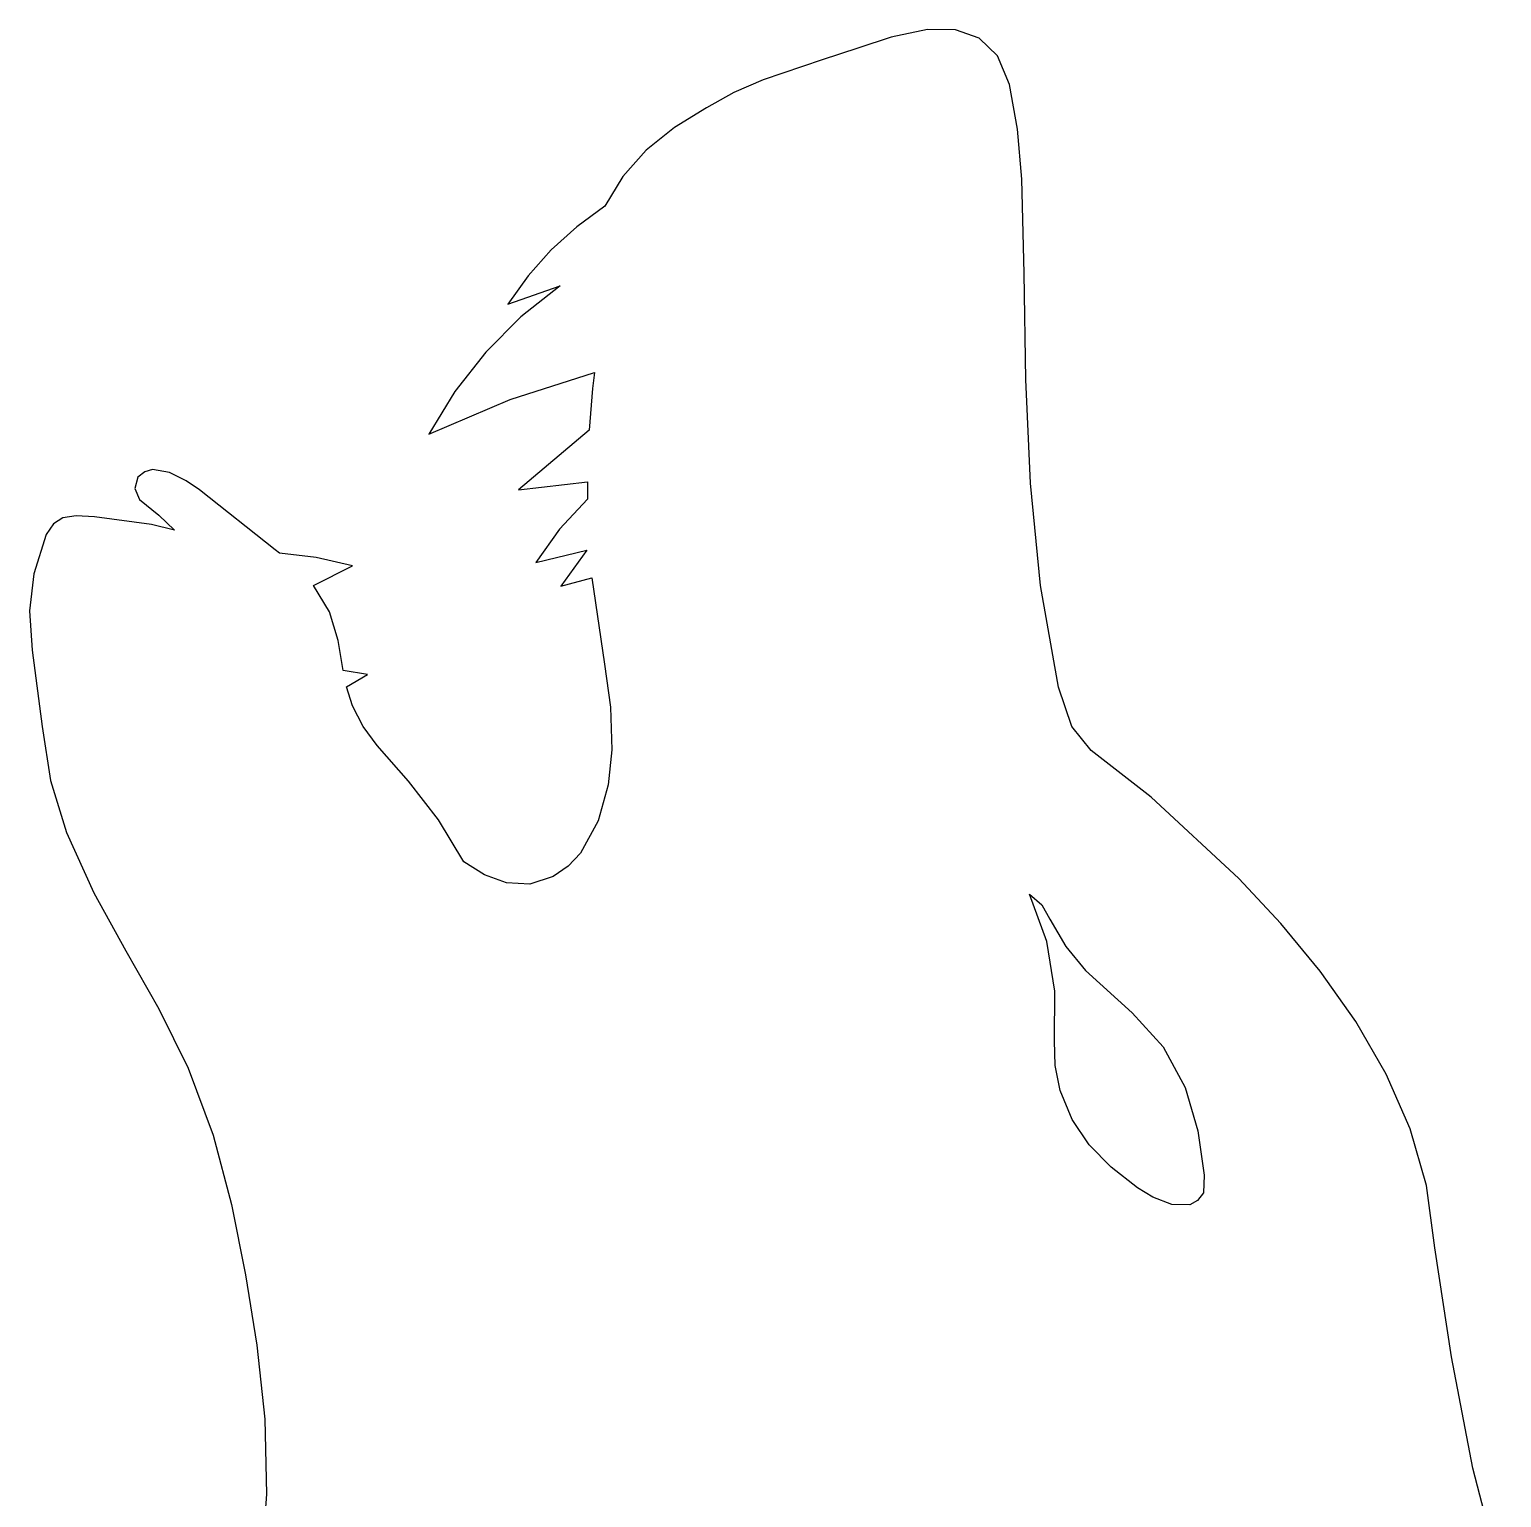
# Model space of a CAD drawing. Extents: x 0 to 151, y 0 to 357.
# Drawn here: x 39.5 to 112.3, y 284.8 to 357.5 of the extents above; entities that cross this region are included whole.
import ezdxf

# ---------------------------------------------------------------- set-up
doc = ezdxf.new("R2010")
doc.units = 0

msp = doc.modelspace()

# ---------------------------------------------------------------- linework, layer by layer
at = {"layer": 'Layer 1'}
for p, q in [((82.123622, 357.065798), (80.4798, 356.521692)), ((83.9237, 357.455), (82.123622, 357.065798)), ((85.306757, 357.442851), (83.9237, 357.455)), ((86.477083, 357.030811), (85.306757, 357.442851)), ((87.387433, 356.148236), (86.477083, 357.030811)), ((80.4798, 356.521692), (78.71254, 355.957604)), ((87.990563, 354.724486), (87.387433, 356.148236)), ((78.71254, 355.957604), (75.793386, 354.963311)), ((75.793386, 354.963311), (74.352455, 354.332257)), ((88.382566, 352.518265), (87.990563, 354.724486)), ((74.352455, 354.332257), (73.00165, 353.568084)), ((73.00165, 353.568084), (71.40402, 352.609475)), ((71.40402, 352.609475), (70.0084, 351.477244)), ((88.596694, 350.039167), (88.382566, 352.518265)), ((70.0084, 351.477244), (68.851663, 350.174651)), ((68.851663, 350.174651), (67.97068, 348.704954)), ((88.715792, 345.382296), (88.596694, 350.039167)), ((67.97068, 348.704954), (66.58339, 347.691012)), ((66.58339, 347.691012), (65.314119, 346.539788)), ((65.314119, 346.539788), (64.172964, 345.261456)), ((64.172964, 345.261456), (63.17002, 343.866194)), ((88.788772, 340.126967), (88.715792, 345.382296)), ((63.17002, 343.866194), (65.7593, 344.762695)), ((65.7593, 344.762695), (63.818701, 343.22486)), ((63.818701, 343.22486), (62.077446, 341.476385)), ((62.077446, 341.476385), (60.552468, 339.536391)), ((63.286285, 339.13761), (67.44932, 340.48332)), ((67.44932, 340.48332), (67.357335, 339.686441)), ((89.01598, 334.998442), (88.788772, 340.126967)), ((60.552468, 339.536391), (59.2607, 337.424)), ((67.357335, 339.686441), (67.184008, 337.624101)), ((59.2607, 337.424), (63.286285, 339.13761)), ((67.184008, 337.624101), (63.693768, 334.669121)), ((44.873099, 335.304773), (44.72193, 334.737106)), ((45.206252, 335.568149), (44.873099, 335.304773)), ((45.588435, 335.674753), (45.206252, 335.568149)), ((46.428936, 335.535335), (45.588435, 335.674753)), ((47.252704, 335.121895), (46.428936, 335.535335)), ((47.917839, 334.66981), (47.252704, 335.121895)), ((63.693768, 334.669121), (67.106778, 335.068118)), ((67.106778, 335.068118), (67.111926, 334.209373)), ((89.51483, 329.94057), (89.01598, 334.998442)), ((44.72193, 334.737106), (44.955816, 334.198223)), ((51.652109, 331.70771), (47.917839, 334.66981)), ((44.955816, 334.198223), (45.90586, 333.422536)), ((67.111926, 334.209373), (65.726812, 332.726363)), ((40.688734, 332.989859), (40.334484, 332.458042)), ((41.160623, 333.285152), (40.688734, 332.989859)), ((41.815664, 333.386782), (41.160623, 333.285152)), ((42.719371, 333.337613), (41.815664, 333.386782)), ((45.534832, 332.958329), (42.719371, 333.337613)), ((46.671932, 332.671995), (45.534832, 332.958329)), ((45.90586, 333.422536), (46.671932, 332.671995)), ((40.334484, 332.458042), (39.716852, 330.513379)), ((65.726812, 332.726363), (64.555596, 331.069223)), ((51.869369, 331.533096), (51.652109, 331.70771)), ((53.694003, 331.321788), (51.869369, 331.533096)), ((64.555596, 331.069223), (67.070736, 331.688226)), ((67.070736, 331.688226), (65.793256, 329.903636)), ((53.546709, 329.934701), (55.485229, 330.91503)), ((55.485229, 330.91503), (53.694003, 331.321788)), ((39.716852, 330.513379), (39.503501, 328.686039)), ((54.345733, 328.633631), (53.546709, 329.934701)), ((65.793256, 329.903636), (67.314766, 330.311388)), ((67.314766, 330.311388), (67.956893, 326.047554)), ((90.402732, 324.897196), (89.51483, 329.94057)), ((39.503501, 328.686039), (39.637697, 326.741793)), ((54.768929, 327.207561), (54.345733, 328.633631)), ((55.023255, 325.732451), (54.768929, 327.207561)), ((39.637697, 326.741793), (40.139017, 322.954059)), ((56.231725, 325.527631), (55.023255, 325.732451)), ((55.191075, 324.925533), (56.231725, 325.527631)), ((67.956893, 326.047554), (68.240937, 323.910438)), ((55.482816, 323.980295), (55.191075, 324.925533)), ((91.071857, 322.961016), (90.402732, 324.897196)), ((56.017267, 322.961086), (55.482816, 323.980295)), ((68.240937, 323.910438), (68.315606, 321.795758)), ((40.139017, 322.954059), (40.552179, 320.292977)), ((56.704689, 322.023403), (56.017267, 322.961086)), ((92.01854, 321.764951), (91.071857, 322.961016)), ((58.257086, 320.251085), (56.704689, 322.023403)), ((68.315606, 321.795758), (68.13072, 320.070461)), ((94.990942, 319.467576), (92.01854, 321.764951)), ((40.552179, 320.292977), (41.338927, 317.717499)), ((59.73431, 318.331572), (58.257086, 320.251085)), ((68.13072, 320.070461), (67.638639, 318.284661)), ((99.322319, 315.433979), (94.990942, 319.467576)), ((60.989846, 316.260255), (59.73431, 318.331572)), ((67.638639, 318.284661), (66.757921, 316.688238)), ((41.338927, 317.717499), (42.685866, 314.72886)), ((62.012301, 315.61874), (60.989846, 316.260255)), ((66.757921, 316.688238), (66.146373, 316.039133)), ((63.108126, 315.222488), (62.012301, 315.61874)), ((65.407126, 315.531078), (64.249131, 315.162825)), ((66.146373, 316.039133), (65.407126, 315.531078)), ((101.407101, 313.203821), (99.322319, 315.433979)), ((42.685866, 314.72886), (44.27507, 311.851967)), ((64.249131, 315.162825), (63.108126, 315.222488)), ((89.83111, 312.323906), (88.977288, 314.661802)), ((88.977288, 314.661802), (89.584893, 314.128159)), ((89.584893, 314.128159), (89.9843, 313.425)), ((89.9843, 313.425), (90.767359, 312.067154)), ((89.9843, 313.425), (89.9843, 313.425)), ((103.357757, 310.842485), (101.407101, 313.203821)), ((44.27507, 311.851967), (45.901922, 308.991915)), ((90.222498, 309.865942), (89.83111, 312.323906)), ((90.767359, 312.067154), (91.743447, 310.891507)), ((91.743447, 310.891507), (94.05527, 308.78565)), ((105.114141, 308.358266), (103.357757, 310.842485)), ((90.204308, 307.400673), (90.222498, 309.865942)), ((45.901922, 308.991915), (47.361807, 306.053799)), ((94.05527, 308.78565), (95.592335, 307.100864)), ((106.616112, 305.759461), (105.114141, 308.358266)), ((90.245666, 306.182561), (90.204308, 307.400673)), ((95.592335, 307.100864), (96.68093, 305.09686)), ((47.361807, 306.053799), (48.584084, 302.741581)), ((90.486779, 304.941202), (90.245666, 306.182561)), ((107.803527, 303.054366), (106.616112, 305.759461)), ((91.083984, 303.506287), (90.486779, 304.941202)), ((96.68093, 305.09686), (97.30418, 302.9537)), ((91.931401, 302.255865), (91.083984, 303.506287)), ((97.30418, 302.9537), (97.619301, 300.76041)), ((108.616242, 300.251276), (107.803527, 303.054366)), ((48.584084, 302.741581), (49.499615, 299.307627)), ((93.013584, 301.145846), (91.931401, 302.255865)), ((94.315089, 300.132142), (93.013584, 301.145846)), ((97.619301, 300.76041), (97.579829, 299.882189)), ((95.071457, 299.674092), (94.315089, 300.132142)), ((109.026994, 297.154716), (108.616242, 300.251276)), ((49.499615, 299.307627), (50.192544, 295.820208)), ((96.005893, 299.307056), (95.071457, 299.674092)), ((96.911113, 299.290074), (96.005893, 299.307056)), ((97.287989, 299.493804), (96.911113, 299.290074)), ((97.579829, 299.882189), (97.287989, 299.493804)), ((109.849723, 291.761249), (109.026994, 297.154716)), ((50.192544, 295.820208), (50.747017, 292.347599)), ((50.747017, 292.347599), (51.141285, 288.678721)), ((110.909364, 286.259259), (109.849723, 291.761249)), ((51.141285, 288.678721), (51.224669, 284.972308)), ((112.323748, 280.792837), (110.909364, 286.259259)), ((51.224669, 284.972308), (50.974015, 281.273953))]:
    msp.add_line(p, q, dxfattribs=at)

doc.saveas('drawing.dxf')
